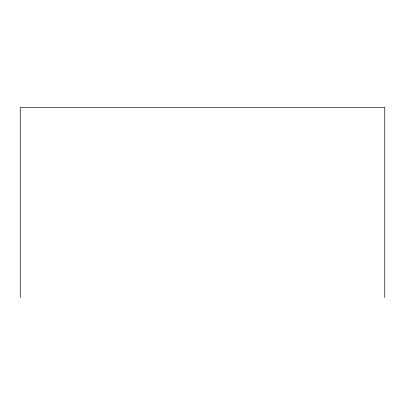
<?xml version="1.0" encoding="UTF-8"?>
<svg xmlns="http://www.w3.org/2000/svg" width="405" height="405" viewBox="0 0 405 405"><rect width="100%" height="100%" fill="white"/><g stroke="black" fill="none" stroke-linecap="round" stroke-linejoin="round"><path stroke-width="0.61" d="M384.75 297.523L384.75 107.477L20.25 107.477L20.25 297.523"/></g></svg>
